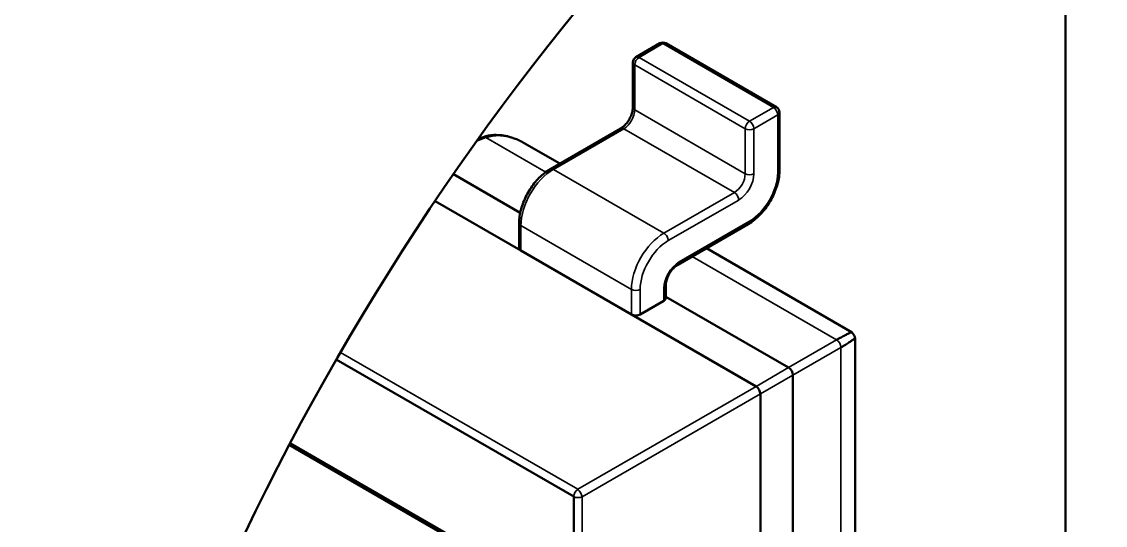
# Model space of a CAD drawing. Header units: millimetres. Extents: x 3137 to 5094, y 789 to 1822.
# Drawn here: x 4221.706 to 4225.242, y 1619.618 to 1621.262 of the extents above; entities that cross this region are included whole.
import ezdxf

# ---------------------------------------------------------------- set-up
doc = ezdxf.new("R2010")
doc.units = ezdxf.units.MM
doc.header["$LTSCALE"] = 1.8
doc.layers.add('외형선(ISO)', color=7, linetype='Continuous', lineweight=50)
doc.layers.add('좁은 외형선(ISO)', color=7, linetype='Continuous', lineweight=35)

msp = doc.modelspace()

# ---------------------------------------------------------------- linework, layer by layer
at = {"layer": '외형선(ISO)'}
for p, q in [((4225.1122, 1600.7639), (4225.1122, 1622.736)), ((4223.7882, 1621.1909), (4223.7104, 1621.146)), ((4224.1689, 1620.9826), (4223.8082, 1621.1909)), ((4223.7004, 1621.1287), (4223.7004, 1620.9817)), ((4224.1788, 1620.7775), (4224.1788, 1620.9653)), ((4223.6609, 1620.9133), (4223.4311, 1620.7806)), ((4223.2123, 1620.885), (4223.195, 1620.8783)), ((4223.3454, 1620.8655), (4223.4617, 1620.7983)), ((4223.3328, 1620.6381), (4223.1147, 1620.764)), ((4223.335, 1620.5143), (4223.0548, 1620.6762)), ((4223.3292, 1620.6041), (4223.3291, 1620.5225)), ((4223.8471, 1620.4683), (4224.0769, 1620.601)), ((4223.335, 1620.5143), (4223.6956, 1620.306)), ((4223.9401, 1620.522), (4224.4155, 1620.2474)), ((4223.8076, 1620.3999), (4223.8076, 1620.3591)), ((4223.7239, 1620.306), (4223.8017, 1620.3509)), ((4224.2083, 1620.1324), (4223.8076, 1620.3639)), ((4224.1022, 1620.0712), (4223.6956, 1620.306)), ((4224.4256, 1620.2299), (4224.4253, 1618.0555)), ((4223.5074, 1619.7115), (4222.7328, 1620.1589)), ((4224.2083, 1620.1324), (4224.2083, 1620.1324)), ((4224.222, 1617.8138), (4224.2224, 1620.1079)), ((4224.2224, 1620.1079), (4224.2224, 1620.108)), ((4224.1023, 1620.0712), (4224.1022, 1620.0712)), ((4224.116, 1617.7526), (4224.1164, 1620.0467)), ((4224.1164, 1620.0467), (4224.1164, 1620.0468)), ((4222.5793, 1619.8801), (4223.5074, 1619.3441)), ((4222.5826, 1619.8864), (4223.5074, 1619.3523)), ((4223.5074, 1619.3441), (4223.5074, 1619.7115))]:
    msp.add_line(p, q, dxfattribs=at)
for centre, start, end in [((4223.7982, 1621.1736), 59.9906, 120), ((4223.7204, 1621.1287), 120, 179.9906), ((4224.1588, 1620.9653), 359.9906, 59.9906)]:
    msp.add_arc(centre, 0.02, start, end, dxfattribs=at)
for centre, major_axis, ratio, start_param, end_param in [((4225.2418, 1618.7311), (2.5, 4.3301), 0.57735, 5.497787, 8.63938), ((4223.3491, 1620.5225), (-0.02, 0), 0.57746, 0, 0.785493), ((4223.7876, 1620.3591), (0.02, 0), 0.57746, 5.497882, 6.283185), ((4223.7098, 1620.3142), (-0.02, 0), 0.57746, 0.785493, 2.356289), ((4224.2077, 1620.1158), (0.01, -0.0173), 0.626638, 0.787657, 2.353539), ((4224.1029, 1620.0552), (0.01, -0.0173), 0.525861, 0.787677, 2.353552)]:
    msp.add_ellipse(centre, major_axis=major_axis, ratio=ratio, start_param=start_param, end_param=end_param, dxfattribs=at)
for points, knots in [([(4223.6609, 1620.9133), (4223.664, 1620.9151), (4223.6673, 1620.9175), (4223.6738, 1620.9233), (4223.6771, 1620.9268), (4223.6833, 1620.9346), (4223.6864, 1620.939), (4223.6917, 1620.9484), (4223.694, 1620.9534), (4223.6976, 1620.9632), (4223.6989, 1620.9681), (4223.7002, 1620.9759), (4223.7004, 1620.979), (4223.7004, 1620.9817)], [0, 0, 0, 0, 0.001510453, 0.001510453, 0.003013376, 0.003013376, 0.004603009, 0.004603009, 0.00623754, 0.00623754, 0.007868803, 0.007868803, 0.009050935, 0.009050935, 0.009050935, 0.009050935]), ([(4223.2123, 1620.885), (4223.223, 1620.8892), (4223.2346, 1620.8914), (4223.2574, 1620.8924), (4223.2688, 1620.8915), (4223.28, 1620.8895)], [0, 0, 0, 0, 0.003926271, 0.003926271, 0.007626008, 0.007626008, 0.007626008, 0.007626008]), ([(4223.3454, 1620.8655), (4223.3437, 1620.8665), (4223.342, 1620.8675), (4223.3402, 1620.8684), (4223.3357, 1620.8709), (4223.3313, 1620.8731), (4223.3268, 1620.8751), (4223.3224, 1620.8772), (4223.3179, 1620.879), (4223.3135, 1620.8807), (4223.3091, 1620.8823), (4223.3047, 1620.8838), (4223.3004, 1620.885), (4223.2961, 1620.8863), (4223.2918, 1620.8873), (4223.2876, 1620.8881), (4223.2834, 1620.889), (4223.2792, 1620.8896), (4223.2752, 1620.8901), (4223.2711, 1620.8905), (4223.2671, 1620.8908), (4223.2632, 1620.8908), (4223.2593, 1620.8909), (4223.2554, 1620.8908), (4223.2517, 1620.8905), (4223.248, 1620.8902), (4223.2443, 1620.8897), (4223.2408, 1620.8891), (4223.2373, 1620.8885), (4223.2338, 1620.8876), (4223.2305, 1620.8867), (4223.2272, 1620.8857), (4223.224, 1620.8846), (4223.2209, 1620.8834)], [2.3537343, 2.3537343, 2.3537343, 2.3537343, 2.3799944, 2.3799944, 2.3799944, 2.4474276, 2.4474276, 2.4474276, 2.5148608, 2.5148608, 2.5148608, 2.582294, 2.582294, 2.582294, 2.6497271, 2.6497271, 2.6497271, 2.7171603, 2.7171603, 2.7171603, 2.7845935, 2.7845935, 2.7845935, 2.8520267, 2.8520267, 2.8520267, 2.9194598, 2.9194598, 2.9194598, 2.986893, 2.986893, 2.986893, 3.0543262, 3.0543262, 3.0543262, 3.0543262]), ([(4223.3292, 1620.6041), (4223.3292, 1620.6184), (4223.3314, 1620.6338), (4223.3395, 1620.664), (4223.3454, 1620.6793), (4223.3601, 1620.7079), (4223.3689, 1620.7217), (4223.3884, 1620.7462), (4223.3992, 1620.7573), (4223.4172, 1620.7718), (4223.4241, 1620.7766), (4223.4311, 1620.7806)], [0, 0, 0, 0, 0.00501756, 0.00501756, 0.0098973, 0.0098973, 0.01468923, 0.01468923, 0.01945889, 0.01945889, 0.02229104, 0.02229104, 0.02229104, 0.02229104]), ([(4224.1788, 1620.7775), (4224.1788, 1620.7632), (4224.1766, 1620.7479), (4224.1685, 1620.7176), (4224.1626, 1620.7023), (4224.1479, 1620.6737), (4224.1391, 1620.6599), (4224.1196, 1620.6354), (4224.1087, 1620.6243), (4224.0908, 1620.6098), (4224.0839, 1620.605), (4224.0769, 1620.601)], [0, 0, 0, 0, 0.00501756, 0.00501756, 0.0098973, 0.0098973, 0.01468923, 0.01468923, 0.01945889, 0.01945889, 0.02229104, 0.02229104, 0.02229104, 0.02229104]), ([(4223.8471, 1620.4683), (4223.844, 1620.4665), (4223.8407, 1620.4641), (4223.8341, 1620.4583), (4223.8309, 1620.4549), (4223.8246, 1620.4471), (4223.8216, 1620.4426), (4223.8163, 1620.4333), (4223.814, 1620.4283), (4223.8104, 1620.4185), (4223.8091, 1620.4135), (4223.8078, 1620.4058), (4223.8076, 1620.4027), (4223.8076, 1620.3999)], [0, 0, 0, 0, 0.001510453, 0.001510453, 0.003013376, 0.003013376, 0.004603009, 0.004603009, 0.00623754, 0.00623754, 0.007868803, 0.007868803, 0.009050935, 0.009050935, 0.009050935, 0.009050935]), ([(4224.3648, 1620.2227), (4224.3674, 1620.2242), (4224.37, 1620.2257), (4224.3726, 1620.2271), (4224.3751, 1620.2285), (4224.3775, 1620.2299), (4224.3799, 1620.2312), (4224.3823, 1620.2325), (4224.3846, 1620.2337), (4224.3868, 1620.2349), (4224.389, 1620.2361), (4224.3911, 1620.2372), (4224.3931, 1620.2382), (4224.3951, 1620.2392), (4224.397, 1620.2402), (4224.3988, 1620.2411), (4224.4006, 1620.242), (4224.4022, 1620.2428), (4224.4037, 1620.2435), (4224.4052, 1620.2442), (4224.4066, 1620.2448), (4224.4079, 1620.2454), (4224.4091, 1620.2459), (4224.4102, 1620.2463), (4224.4112, 1620.2467), (4224.4122, 1620.247), (4224.413, 1620.2473), (4224.4136, 1620.2474), (4224.4143, 1620.2476), (4224.4148, 1620.2476), (4224.4152, 1620.2476), (4224.4154, 1620.2475), (4224.4155, 1620.2475), (4224.4156, 1620.2474)], [3.2288591, 3.2288591, 3.2288591, 3.2288591, 3.2962923, 3.2962923, 3.2962923, 3.3637255, 3.3637255, 3.3637255, 3.4311586, 3.4311586, 3.4311586, 3.4985918, 3.4985918, 3.4985918, 3.566025, 3.566025, 3.566025, 3.6334582, 3.6334582, 3.6334582, 3.7008913, 3.7008913, 3.7008913, 3.7683245, 3.7683245, 3.7683245, 3.8357577, 3.8357577, 3.8357577, 3.9031909, 3.9031909, 3.9031909, 3.9380442, 3.9380442, 3.9380442, 3.9380442]), ([(4224.4256, 1620.23), (4224.4256, 1620.2299), (4224.4256, 1620.2297), (4224.4256, 1620.2296), (4224.4254, 1620.2292), (4224.4251, 1620.2288), (4224.4247, 1620.2283), (4224.4242, 1620.2278), (4224.4236, 1620.2272), (4224.4228, 1620.2265), (4224.422, 1620.2259), (4224.4211, 1620.2251), (4224.42, 1620.2243), (4224.4189, 1620.2235), (4224.4177, 1620.2226), (4224.4163, 1620.2217), (4224.4149, 1620.2207), (4224.4134, 1620.2197), (4224.4118, 1620.2186), (4224.4101, 1620.2175), (4224.4083, 1620.2163), (4224.4065, 1620.2151), (4224.4046, 1620.2139), (4224.4025, 1620.2126), (4224.4004, 1620.2113), (4224.3983, 1620.21), (4224.3961, 1620.2086), (4224.3938, 1620.2072), (4224.3914, 1620.2058), (4224.389, 1620.2044), (4224.3865, 1620.2029), (4224.384, 1620.2014), (4224.3815, 1620.1999), (4224.3788, 1620.1983)], [2.3452559, 2.3452559, 2.3452559, 2.3452559, 2.3799944, 2.3799944, 2.3799944, 2.4474276, 2.4474276, 2.4474276, 2.5148608, 2.5148608, 2.5148608, 2.582294, 2.582294, 2.582294, 2.6497271, 2.6497271, 2.6497271, 2.7171603, 2.7171603, 2.7171603, 2.7845935, 2.7845935, 2.7845935, 2.8520267, 2.8520267, 2.8520267, 2.9194598, 2.9194598, 2.9194598, 2.986893, 2.986893, 2.986893, 3.0543262, 3.0543262, 3.0543262, 3.0543262]), ([(4224.4151, 1620.2468), (4224.4172, 1620.2451), (4224.419, 1620.243), (4224.4221, 1620.2383), (4224.4234, 1620.2356), (4224.4245, 1620.2318), (4224.4247, 1620.2309), (4224.4249, 1620.2299)], [0, 0, 0, 0, 0.000808075, 0.000808075, 0.001695555, 0.001695555, 0.001991993, 0.001991993, 0.001991993, 0.001991993])]:
    msp.add_open_spline(points, degree=3, knots=knots, dxfattribs=at)
at = {"layer": '좁은 외형선(ISO)'}
for p, q in [((4223.7982, 1621.1899), (4223.7204, 1621.145)), ((4224.1589, 1620.9816), (4223.7982, 1621.1899)), ((4224.0669, 1620.9122), (4223.7063, 1621.1205)), ((4223.7063, 1621.1205), (4223.7063, 1620.9736)), ((4223.7204, 1621.145), (4224.0811, 1620.9367)), ((4223.7063, 1620.9736), (4224.0669, 1620.7653)), ((4224.0811, 1620.9367), (4224.1589, 1620.9816)), ((4224.173, 1620.9571), (4224.0952, 1620.9122)), ((4224.173, 1620.7694), (4224.173, 1620.9571)), ((4223.6709, 1620.9123), (4223.4411, 1620.7796)), ((4224.0315, 1620.704), (4223.6709, 1620.9123)), ((4224.0669, 1620.7653), (4224.0669, 1620.9122)), ((4224.0952, 1620.9122), (4224.0952, 1620.7653)), ((4223.2209, 1620.8834), (4223.1901, 1620.8713)), ((4223.416, 1620.7707), (4223.2209, 1620.8834)), ((4223.4411, 1620.7796), (4223.8017, 1620.5714)), ((4223.8017, 1620.5714), (4224.0315, 1620.704)), ((4224.0457, 1620.6795), (4223.8159, 1620.5469)), ((4223.6956, 1620.3877), (4223.335, 1620.5959)), ((4223.335, 1620.5959), (4223.335, 1620.5143)), ((4223.8512, 1620.4775), (4224.081, 1620.6101)), ((4224.3648, 1620.2227), (4223.8933, 1620.495)), ((4223.6956, 1620.306), (4223.6956, 1620.3877)), ((4223.7239, 1620.3877), (4223.7239, 1620.306)), ((4223.8017, 1620.3509), (4223.8017, 1620.3917)), ((4224.2083, 1620.1324), (4224.3648, 1620.2227)), ((4224.3788, 1620.1983), (4224.2224, 1620.108)), ((4224.3785, 1617.9387), (4224.3788, 1620.1983)), ((4222.7463, 1620.1823), (4223.5203, 1619.7352)), ((4224.1022, 1620.0712), (4224.2083, 1620.1324)), ((4224.2224, 1620.1079), (4224.1164, 1620.0467)), ((4223.5203, 1619.7352), (4224.1023, 1620.0712)), ((4224.1164, 1620.0468), (4223.5344, 1619.7108)), ((4223.5344, 1619.7108), (4223.5341, 1617.5246))]:
    msp.add_line(p, q, dxfattribs=at)
for centre, major_axis, ratio, start_param, end_param in [((4223.7982, 1621.1736), (-0.01, 0.0173), 0.57735, 5.497598, 6.283185), ((4223.7982, 1621.1736), (0.01, 0.0173), 0.577241, 0, 0.785493), ((4223.7204, 1621.1287), (-0.02, 0), 0.57746, 0, 0.785493), ((4223.7204, 1621.1287), (-0.01, -0.0173), 0.577241, 3.927086, 5.497882), ((4223.7204, 1621.1287), (-0.01, 0.0173), 0.57735, 5.497598, 6.283185), ((4223.6709, 1620.9531), (-0.025, -0.0433), 0.577241, 0.785493, 2.356289), ((4223.7204, 1620.9817), (-0.02, 0), 0.57746, 0, 0.785493), ((4224.1588, 1620.9653), (0.01, 0.0173), 0.577241, 0, 0.785493), ((4224.1588, 1620.9653), (-0.01, 0.0173), 0.57735, 3.926801, 5.497598), ((4224.0811, 1620.9204), (-0.01, -0.0173), 0.577241, 3.927086, 5.497882), ((4224.0811, 1620.9204), (-0.01, 0.0173), 0.57735, 3.926801, 5.497598), ((4224.1588, 1620.9653), (0.02, 0), 0.57746, 5.497882, 6.283185), ((4223.6709, 1620.896), (-0.01, 0.0173), 0.57735, 5.497598, 6.283185), ((4224.0811, 1620.9204), (-0.02, 0), 0.57746, 0.785493, 2.356289), ((4223.2196, 1620.8664), (-0.0073, 0.0186), 0.573, 5.588008, 6.283185), ((4223.4411, 1620.6572), (-0.075, -0.1299), 0.577241, 3.927086, 5.497882), ((4223.4411, 1620.7633), (-0.01, 0.0173), 0.57735, 5.497598, 6.283185), ((4224.0315, 1620.7449), (0.025, 0.0433), 0.577241, 3.927086, 5.497882), ((4224.0457, 1620.7367), (-0.035, -0.0606), 0.577241, 0.785493, 2.356289), ((4224.081, 1620.7734), (-0.02, 0), 0.57746, 0.785493, 2.356289), ((4224.081, 1620.7163), (0.065, 0.1126), 0.577241, 3.927086, 5.497882), ((4224.1588, 1620.7775), (0.02, 0), 0.57746, 5.497882, 6.283185), ((4224.0315, 1620.6877), (-0.01, 0.0173), 0.57735, 3.926801, 5.497598), ((4223.3492, 1620.6041), (-0.02, 0), 0.57746, 0, 0.785493), ((4224.0669, 1620.6183), (0.01, -0.0173), 0.57735, 0, 0.785209), ((4223.8017, 1620.4489), (0.075, 0.1299), 0.577241, 0.785493, 2.356289), ((4223.8017, 1620.555), (-0.01, 0.0173), 0.57735, 3.926801, 5.497598), ((4223.8159, 1620.4407), (-0.065, -0.1126), 0.577241, 3.927086, 5.497882), ((4223.8512, 1620.4203), (0.035, 0.0606), 0.577241, 0.785493, 2.356289), ((4223.8371, 1620.4856), (0.01, -0.0173), 0.57735, 0, 0.785209), ((4223.7098, 1620.3958), (-0.02, 0), 0.57746, 0.785493, 2.356289), ((4223.7876, 1620.3999), (0.02, 0), 0.57746, 5.497882, 6.283185), ((4224.3635, 1620.2057), (0.01, -0.0173), 0.67324, 0.788987, 2.352187), ((4223.5216, 1619.7196), (-0.01, -0.0173), 0.577241, 4.014352, 5.497882), ((4223.5216, 1619.7196), (0.01, -0.0173), 0.472722, 0.789021, 2.352221), ((4223.5216, 1619.7196), (0.02, 0), 0.57746, 3.927086, 5.410615)]:
    msp.add_ellipse(centre, major_axis=major_axis, ratio=ratio, start_param=start_param, end_param=end_param, dxfattribs=at)

doc.saveas('drawing.dxf')
